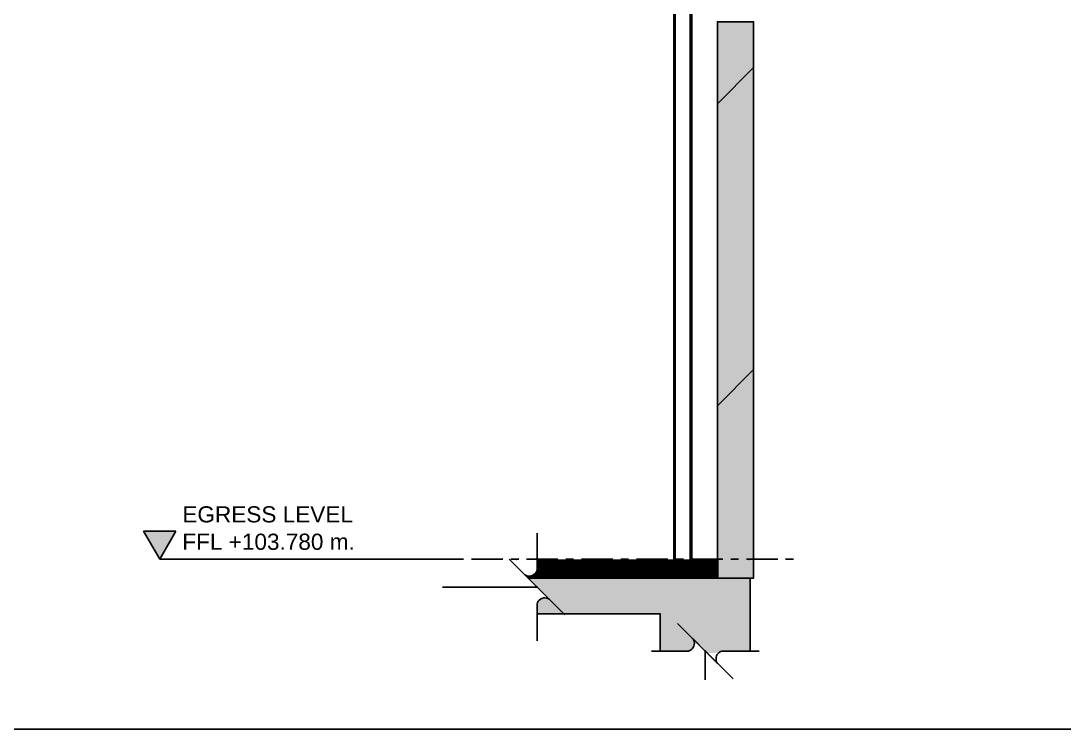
# Model space of a CAD drawing. Header units: millimetres. Extents: x -1379 to 1385823, y -4884429 to 548763.
# Drawn here: x 745863 to 751676, y -2342142 to -2338195 of the extents above; entities that cross this region are included whole.
import ezdxf
from ezdxf.xclip import XClip

# ---------------------------------------------------------------- set-up
doc = ezdxf.new("R2010")
doc.units = ezdxf.units.MM
doc.header["$XCLIPFRAME"] = 0
doc.linetypes.add('CENTER', pattern=[50.8, 31.75, -6.35, 6.35, -6.35])
doc.linetypes.add('TA_GL_000.70000', pattern=[1.925, 0.7, -0.175, 0.175, -0.175, 0.7])
for name, color, linetype in [('000 - 0_SYM_DWG_BREAKER_DEF_SUB', 250, 'Continuous'), ('000 - 0_SYM_DWG_BREAKER_MAIN_COLOR_1', 3, 'Continuous'), ('000 - 0_SYM_DWG_BREAKER_WIPEOUT_', 250, 'Continuous'), ('000 - 0_SYM_DWG_GRIDLINE_MAIN_COLOR_251', 251, 'Continuous'), ('000 - 0_SYM_DWG_LEVEL_MAIN_COLOR_2', 2, 'Continuous'), ('000 - 0_SYM_DWG_LEVEL_TEXT', 3, 'Continuous'), ('000 - CONCRETE_COL_CUT_COLOR_1', 1, 'Continuous'), ('000 - CONCRETE_COL_CUT_COLOR_5', 5, 'Continuous'), ('000 - CONCRETE_COL_HATCH_', 251, 'Continuous'), ('000 - CONCRETE_COL_WIPEOUT_', 250, 'Continuous'), ('000 - CONCRETE_PRECAST_CUT_COLOR_2', 2, 'Continuous'), ('000 - CONCRETE_PRECAST_HATCH_', 251, 'Continuous'), ('000 - CONCRETE_PRECAST_MAIN_COLOR_4', 4, 'Continuous'), ('000 - CONCRETE_PRECAST_WIPEOUT_', 250, 'Continuous'), ('000 - EXISTING_STEEL-STRUCTURE_CUT_COLOR_1', 1, 'Continuous'), ('000 - GRID', 251, 'CENTER'), ('000 - STRUCTURE_STEEL_ACCESORIES_MAIN_COLOR_1', 2, 'Continuous'), ('000 - STRUCTURE_STEEL_FASTERN_MAIN_COLOR_2', 1, 'Continuous'), ('000 - STRUCTURE_STEEL_FRAMING_MAIN_COLOR_1', 3, 'Continuous'), ('000 - STRUCTURE_STEEL_FRAMING_SUB_COLOR_2', 1, 'Continuous')]:
    doc.layers.add(name, color=color, linetype=linetype)
doc.styles.add('Arial_1', font='arial.ttf', dxfattribs={"height": 125})
doc.styles.add('TA', font='', dxfattribs={"height": 4.5})
doc.styles.get('TA').set_extended_font_data('Cordia New')

# ---------------------------------------------------------------- blocks, each defined once
blk = doc.blocks.new('*U3382')
at = {"layer": '000 - CONCRETE_COL_HATCH_'}
h = blk.add_hatch(dxfattribs=at)
h.set_pattern_fill('AR-CONC', color=256, scale=0.04)
h.set_pattern_definition([(50, (25320, -793606.8257), (7.28738676, -0.63756342), [0.762, -8.382]), (355, (25320, -793606.826), (-1.40973686, 7.64227381), [0.6096, -6.70562337]), (100.4514447, (25320.607, -793606.879), (5.877649884, 7.004710076), [0.64760035, -7.123609784]), (46.1842, (25320, -793604.794), (10.84316164, -1.68169312), [1.143, -12.573]), (96.6355576, (25320.904, -793604.934), (9.49616536, 9.89704498), [0.97140093, -10.68542433]), (351.1841512, (25320, -793604.794), (9.49616536, 9.89704498), [0.91439868, -10.05838928]), (21, (25321.016, -793605.3017), (6.06457565, -4.090607927), [0.762, -8.382]), (326, (25321.016, -793605.302), (2.472081134, 7.367518645), [0.6096, -6.7056]), (71.451445, (25321.5214, -793605.6426), (8.53665677, 3.276910755), [0.64760035, -7.123597504]), (37.5, (25320, -793606.8257), (0.12354413, 3.382201555), [0, -6.62432, 0, -6.8072, 0, -6.731]), (7.5, (25320, -793606.8257), (2.6727865, 4.007222993), [0, -3.88112, 0, -6.47192, 0, -2.5654]), (327.5, (25317.7343, -793606.8257), (5.423623807, -0.22914976), [0, -2.54, 0, -7.9248, 0, -10.5156]), (317.5, (25316.7183, -793606.8257), (5.925167255, 1.01705964), [0, -3.302, 0, -5.26288, 0, -7.4676])])
h.paths.add_polyline_path([(0, 0), (0, 5750), (4390, 5750), (4390, 5250), (4690, 5250), (4690, 5750), (6390, 5750), (6390, 5350), (6690, 5350), (6690, 5950), (-500, 5950), (-500, 0)])
at = {"layer": '000 - CONCRETE_COL_CUT_COLOR_1', "color": 0, "lineweight": -2}
blk.add_lwpolyline([(0, 5750), (4390, 5750), (4390, 5250), (4690, 5250), (4690, 5750), (6390, 5750), (6390, 5350), (6690, 5350), (6690, 5950), (-500, 5950)], dxfattribs=at)
blk = doc.blocks.new('*U3388')
at = {"layer": '000 - CONCRETE_COL_HATCH_'}
h = blk.add_hatch(dxfattribs=at)
h.set_pattern_fill('ANSI31', color=256, scale=0.25)
h.set_pattern_definition([(45, (6620, -845106.8257), (-0.5612660076, 0.5612660076), [])])
h.paths.add_polyline_path([(0, 0), (3310, 0), (3310, 100), (0, 100)])
at = {"layer": '000 - CONCRETE_COL_CUT_COLOR_1', "color": 0}
blk.add_lwpolyline([(0, 0), (3310, 0), (3310, 100), (0, 100), (0, 100), (0, 100), (0, 100), (0, 100), (0, 100), (0, 100), (0, 100), (0, 100), (0, 100), (0, 100), (0, 100), (0, 100), (0, 100), (0, 100), (0, 100), (0, 100), (0, 100), (0, 100), (0, 100), (0, 100), (0, 100), (0, 100), (0, 100), (0, 100), (0, 100), (0, 100), (0, 100), (0, 100), (0, 100), (0, 100), (0, 100), (0, 100), (0, 100), (0, 100), (0, 100), (0, 100), (0, 100), (0, 100), (0, 100), (0, 100), (0, 100), (0, 100), (0, 100), (0, 100)], close=True, dxfattribs=at)
blk = doc.blocks.new('*U3389')
at = {"layer": '000 - CONCRETE_COL_HATCH_'}
h = blk.add_hatch(dxfattribs=at)
h.set_pattern_fill('AR-CONC', color=256, scale=0.04)
h.set_pattern_definition([(50, (-34920, -815606.8257), (7.28738676, -0.63756342), [0.762, -8.382]), (355, (-34920, -815606.826), (-1.40973686, 7.64227381), [0.6096, -6.70562337]), (100.4514447, (-34919.393, -815606.879), (5.877649884, 7.004710076), [0.64760035, -7.123609784]), (46.1842, (-34920, -815604.794), (10.84316164, -1.68169312), [1.143, -12.573]), (96.6355576, (-34919.096, -815604.934), (9.49616536, 9.89704498), [0.97140093, -10.68542433]), (351.1841512, (-34920, -815604.794), (9.49616536, 9.89704498), [0.91439868, -10.05838928]), (21, (-34918.984, -815605.3017), (6.06457565, -4.090607927), [0.762, -8.382]), (326, (-34918.984, -815605.302), (2.472081134, 7.367518645), [0.6096, -6.7056]), (71.451445, (-34918.4786, -815605.6426), (8.53665677, 3.276910755), [0.64760035, -7.123597504]), (37.5, (-34920, -815606.8257), (0.12354413, 3.382201555), [0, -6.62432, 0, -6.8072, 0, -6.731]), (7.5, (-34920, -815606.8257), (2.6727865, 4.007222993), [0, -3.88112, 0, -6.47192, 0, -2.5654]), (327.5, (-34922.2657, -815606.8257), (5.423623807, -0.22914976), [0, -2.54, 0, -7.9248, 0, -10.5156]), (317.5, (-34923.2817, -815606.8257), (5.925167255, 1.01705964), [0, -3.302, 0, -5.26288, 0, -7.4676])])
h.paths.add_polyline_path([(0, 0), (0, 5950), (-3630, 5950), (-3630, 5350), (-3330, 5350), (-3330, 5750), (-500, 5750), (-500, 0)])
at = {"layer": '000 - CONCRETE_COL_CUT_COLOR_1', "color": 0, "lineweight": -2}
blk.add_lwpolyline([(0, 0), (0, 5950), (-3630, 5950), (-3630, 5350), (-3330, 5350), (-3330, 5750), (-500, 5750), (-500, 0), (-500, 0), (-500, 0), (-500, 0), (-500, 0), (-500, 0), (-500, 0), (-500, 0), (-500, 0), (-500, 0), (-500, 0), (-500, 0), (-500, 0), (-500, 0), (-500, 0), (-500, 0), (-500, 0), (-500, 0), (-500, 0), (-500, 0), (-500, 0), (-500, 0), (-500, 0), (-500, 0), (-500, 0), (-500, 0), (-500, 0), (-500, 0), (-500, 0), (-500, 0), (-500, 0), (-500, 0), (-500, 0), (-500, 0), (-500, 0), (-500, 0), (-500, 0), (-500, 0), (-500, 0), (-500, 0), (-500, 0)], close=True, dxfattribs=at)
blk = doc.blocks.new('*U3712')
at = {"layer": '000 - CONCRETE_PRECAST_HATCH_'}
h = blk.add_hatch(dxfattribs=at)
h.set_pattern_fill('AR-CONC', color=256, scale=0.04)
h.set_pattern_definition([(50, (403.8855, -707106.8257), (7.28738676, -0.63756342), [0.762, -8.382]), (355, (403.8855, -707106.826), (-1.40973686, 7.64227381), [0.6096, -6.70562337]), (100.4514447, (404.493, -707106.879), (5.877649884, 7.004710076), [0.64760035, -7.123609784]), (46.1842, (403.8855, -707104.794), (10.84316164, -1.68169312), [1.143, -12.573]), (96.6355576, (404.789, -707104.934), (9.49616536, 9.89704498), [0.97140093, -10.68542433]), (351.1841512, (403.886, -707104.794), (9.49616536, 9.89704498), [0.91439868, -10.05838928]), (21, (404.9015, -707105.3017), (6.06457565, -4.09060793), [0.762, -8.382]), (326, (404.9015, -707105.302), (2.47208113, 7.367518645), [0.6096, -6.7056]), (71.451445, (405.407, -707105.6426), (8.53665677, 3.276910755), [0.64760035, -7.123597504]), (37.5, (403.8855, -707106.8257), (0.12354413, 3.382201555), [0, -6.62432, 0, -6.8072, 0, -6.731]), (7.5, (403.8855, -707106.8257), (2.6727865, 4.007222993), [0, -3.88112, 0, -6.47192, 0, -2.5654]), (327.5, (401.6198, -707106.8257), (5.423623807, -0.22914976), [0, -2.54, 0, -7.9248, 0, -10.5156]), (317.5, (400.604, -707106.8257), (5.925167255, 1.01705964), [0, -3.302, 0, -5.26288, 0, -7.4676])])
h.paths.add_polyline_path([(0, 0), (201.9, 0), (201.9, 3100), (0, 3100)])
h = blk.add_hatch(dxfattribs=at)
h.set_pattern_fill('ANSI31', color=256, scale=0.5)
h.set_pattern_definition([(45, (403.9, -707106.8), (-841.899, 841.899), [])])
h.paths.add_polyline_path([(0, 0), (201.9, 0), (201.9, 3100), (0, 3100)])
at = {"layer": '000 - CONCRETE_PRECAST_MAIN_COLOR_4', "lineweight": -2}
blk.add_lwpolyline([(0, 0), (201.9, 0), (201.9, 3100), (0, 3100), (0, 3100), (0, 3100), (0, 3100), (0, 3100), (0, 3100), (0, 3100), (0, 3100), (0, 3100), (0, 3100), (0, 3100), (0, 3100), (0, 3100), (0, 3100), (0, 3100), (0, 3100), (0, 3100), (0, 3100), (0, 3100), (0, 3100), (0, 3100), (0, 3100), (0, 3100), (0, 3100), (0, 3100), (0, 3100), (0, 3100), (0, 3100), (0, 3100), (0, 3100), (0, 3100), (0, 3100), (0, 3100), (0, 3100), (0, 3100), (0, 3100), (0, 3100), (0, 3100), (0, 3100), (0, 3100), (0, 3100), (0, 3100), (0, 3100), (0, 3100), (0, 3100)], close=True, dxfattribs=at)
blk = doc.blocks.new('C-1-IV01-AR-2553-01-B_20260707-194854_SEC_2553')
at = {"layer": '000 - CONCRETE_COL_CUT_COLOR_5'}
blk.add_blockref('*U3382', (685, 97725), dxfattribs=at)
at = {"layer": '000 - EXISTING_STEEL-STRUCTURE_CUT_COLOR_1'}
blk.add_blockref('*U3388', (13155, 103675), dxfattribs=at)
at = {"layer": '000 - CONCRETE_COL_CUT_COLOR_5'}
blk.add_blockref('*U3389', (16645, 97725), dxfattribs=at)
at = {"layer": '000 - CONCRETE_PRECAST_CUT_COLOR_2'}
blk.add_blockref('*U3712', (16463.1, 103675), dxfattribs=at)
blk = doc.blocks.new('*U3402')
blk.add_wipeout([(-50, 40), (50, 40), (50, 5110), (-50, 5110)])
at = {"layer": '000 - STRUCTURE_STEEL_ACCESORIES_MAIN_COLOR_1', "lineweight": 0}
blk.add_line((30, 90), (-30, 90), dxfattribs=at)
at = {"layer": '000 - STRUCTURE_STEEL_FRAMING_SUB_COLOR_2'}
blk.add_lwpolyline([(-42, 5110), (42, 5110), (42, 40), (-42, 40)], close=True, dxfattribs=at)
blk.add_wipeout([(60, 20), (60, 30), (-60, 30), (-60, 20), (-80, 0), (80, 0)])
at = {"layer": '000 - STRUCTURE_STEEL_ACCESORIES_MAIN_COLOR_1', "lineweight": 0}
for p, q in [((-30, 90), (-30, 30)), ((30, 30), (30, 90)), ((30, 35), (-30, 35))]:
    blk.add_line(p, q, dxfattribs=at)
blk.add_lwpolyline([(-15.2, 71.5), (-12.5, 72), (12.5, 72), (15.2, 71.5), (17.4, 69.9), (19, 67.7), (19.5, 65), (19, 62.3), (17.4, 60.1), (15.2, 58.5), (12.5, 58), (-12.5, 58), (-15.2, 58.5), (-17.4, 60.1), (-19, 62.3), (-19.5, 65), (-19, 67.7), (-17.4, 69.9), (-15.2, 71.5)], close=True, dxfattribs=at)
at = {"layer": '000 - STRUCTURE_STEEL_FASTERN_MAIN_COLOR_2'}
blk.add_line((-60, 20), (60, 20), dxfattribs=at)
at = {"layer": '000 - STRUCTURE_STEEL_FASTERN_MAIN_COLOR_2', "lineweight": 0}
blk.add_lwpolyline([(60, 20), (60, 30), (-60, 30), (-60, 20), (-80, 0), (80, 0)], close=True, dxfattribs=at)
at = {"layer": '000 - STRUCTURE_STEEL_FRAMING_MAIN_COLOR_1'}
for points in [[(-50, 5110), (-42, 5110), (-42, 40), (-50, 40)], [(42, 5110), (50, 5110), (50, 40), (42, 40)]]:
    blk.add_lwpolyline(points, close=True, dxfattribs=at)
blk = doc.blocks.new('*U3416')
blk.add_wipeout([(21.09, -12), (0, -12), (0, -3.75), (-0.11, -3.43), (-0.29, -3.15), (-0.51, -2.9), (-0.78, -2.69), (-1.09, -2.54), (-1.41, -2.45), (-1.75, -2.42), (-2.08, -2.46), (-2.4, -2.56), (-2.7, -2.71), (0, 0), (2.69, 2.69), (2.39, 2.54), (2.07, 2.45), (1.73, 2.42), (1.4, 2.46), (1.08, 2.55), (0.78, 2.7), (0.52, 2.9), (0.29, 3.15), (0.12, 3.44), (0, 3.75), (0, 12), (21.09, 12), (21.1, 3.75), (21.21, 3.44), (21.39, 3.15), (21.61, 2.9), (21.87, 2.7), (22.17, 2.55), (22.49, 2.46), (22.82, 2.42), (23.16, 2.45), (23.48, 2.54), (23.78, 2.69), (21.09, 0), (18.39, -2.71), (18.69, -2.56), (19.01, -2.46), (19.34, -2.42), (19.68, -2.45), (20.01, -2.54), (20.31, -2.69), (20.58, -2.9), (20.8, -3.15), (20.98, -3.43), (21.1, -3.75)]).dxf.layer = '000 - 0_SYM_DWG_BREAKER_WIPEOUT_'
at = {"layer": '000 - 0_SYM_DWG_BREAKER_DEF_SUB'}
blk.add_line((0, 0), (21.09, 0), dxfattribs=at)
at = {"layer": '000 - 0_SYM_DWG_BREAKER_MAIN_COLOR_1', "color": 0, "linetype": 'ByBlock', "lineweight": -2}
blk.add_line((-6.18, -6.2), (6.18, 6.2), dxfattribs=at)
blk.add_lwpolyline([(0, -12), (0, -3.75), (-0.11, -3.43), (-0.29, -3.15), (-0.51, -2.9), (-0.78, -2.69), (-1.09, -2.54), (-1.41, -2.45), (-1.75, -2.42), (-2.08, -2.46), (-2.4, -2.56), (-2.7, -2.71), (0, 0), (2.69, 2.69), (2.39, 2.54), (2.07, 2.45), (1.73, 2.42), (1.4, 2.46), (1.08, 2.55), (0.78, 2.7), (0.52, 2.9), (0.29, 3.15), (0.12, 3.44), (0, 3.75), (0, 12)], dxfattribs=at)
at = {"layer": '000 - 0_SYM_DWG_BREAKER_MAIN_COLOR_1', "color": 1, "linetype": 'ByBlock', "lineweight": -2}
blk.add_point((0, 0), dxfattribs=at)
blk = doc.blocks.new('*U1921')
at = {"layer": '000 - 0_SYM_DWG_LEVEL_MAIN_COLOR_2'}
blk.add_hatch(color=256, dxfattribs=at).paths.add_polyline_path([(-67.81, 5.18), (-70.8, 0), (-73.79, 5.18)])
blk.add_point((0, 0))
at = {"layer": '000 - 0_SYM_DWG_GRIDLINE_MAIN_COLOR_251'}
blk.add_lwpolyline([(-70.8, 0), (-23.4, 0), (-18.9, 0), (-14.4, 0)], dxfattribs=at)
at = {"layer": '000 - 0_SYM_DWG_LEVEL_MAIN_COLOR_2', "lineweight": 25}
for p, q in [((-67.81, 5.18), (-73.79, 5.18)), ((-73.79, 5.18), (-70.8, 0)), ((-70.8, 0), (-67.81, 5.18))]:
    blk.add_line(p, q, dxfattribs=at)
at = {"layer": '000 - 0_SYM_DWG_LEVEL_TEXT', "style": 'Arial_1'}
for tag, p in [('LV_NAME_1', (-66.58, 11.92)), ('LV_NAME_2', (-66.59, 6.83)), ('LV_NAME_3', (-66.6, 1.74))]:
    blk.add_attdef(tag, p, '', height=3, dxfattribs=at)
blk = doc.blocks.new('*U3420')
at = {"layer": '000 - 0_SYM_DWG_GRIDLINE_MAIN_COLOR_251', "color": 0, "linetype": 'ByBlock', "ltscale": 5}
blk.add_line((5, 0), (-30.93, 0), dxfattribs=at)
at = {"layer": '000 - 0_SYM_DWG_GRIDLINE_MAIN_COLOR_251', "color": 3}
blk.add_point((-25.93, 0), dxfattribs=at)
at = {"layer": '000 - 0_SYM_DWG_GRIDLINE_MAIN_COLOR_251', "color": 0}
blk.add_point((0, 0), dxfattribs=at)
at = {"style": 'TA', "flags": 1}
blk.add_attdef('LOCATION', (6, -6), '', height=4.5, rotation=270, dxfattribs=at)
blk = doc.blocks.new('C-1-IV01_REV00-1_20260708-020506_SEC_2553-2_DIMS')
at = {"color": 6, "xscale": 30, "yscale": 30, "zscale": 30}
blk.add_blockref('*U1921', (15479.8, 103780), dxfattribs=at).add_auto_attribs({'LV_NAME_2': 'EGRESS LEVEL', 'LV_NAME_3': 'FFL +103.780 m.'})
at = {"layer": '000 - GRID', "linetype": 'TA_GL_000.70000', "xscale": 50, "yscale": 50, "zscale": 50, "rotation": 180}
blk.add_blockref('*U3420', (15343.3, 103780), dxfattribs=at)
blk = doc.blocks.new('*U3421')
blk.add_wipeout([(6.43, -12), (0, -12), (0, -3.75), (-0.11, -3.43), (-0.29, -3.15), (-0.51, -2.9), (-0.78, -2.69), (-1.09, -2.54), (-1.41, -2.45), (-1.75, -2.42), (-2.08, -2.46), (-2.4, -2.56), (-2.7, -2.71), (0, 0), (2.69, 2.69), (2.39, 2.54), (2.07, 2.45), (1.73, 2.42), (1.4, 2.46), (1.08, 2.55), (0.78, 2.7), (0.52, 2.9), (0.29, 3.15), (0.12, 3.44), (0, 3.75), (0, 12), (6.43, 12), (6.43, 3.75), (6.55, 3.44), (6.72, 3.15), (6.94, 2.9), (7.21, 2.7), (7.51, 2.55), (7.83, 2.46), (8.16, 2.42), (8.49, 2.45), (8.81, 2.54), (9.11, 2.69), (6.43, 0), (3.72, -2.71), (4.02, -2.56), (4.34, -2.46), (4.68, -2.42), (5.02, -2.45), (5.34, -2.54), (5.64, -2.69), (5.91, -2.9), (6.14, -3.15), (6.31, -3.43), (6.43, -3.75)]).dxf.layer = '000 - 0_SYM_DWG_BREAKER_WIPEOUT_'
at = {"layer": '000 - 0_SYM_DWG_BREAKER_DEF_SUB'}
blk.add_line((0, 0), (6.43, 0), dxfattribs=at)
at = {"layer": '000 - 0_SYM_DWG_BREAKER_MAIN_COLOR_1', "color": 0, "linetype": 'ByBlock', "lineweight": -2}
blk.add_line((-6.18, -6.2), (6.18, 6.2), dxfattribs=at)
blk.add_lwpolyline([(0, -12), (0, -3.75), (-0.11, -3.43), (-0.29, -3.15), (-0.51, -2.9), (-0.78, -2.69), (-1.09, -2.54), (-1.41, -2.45), (-1.75, -2.42), (-2.08, -2.46), (-2.4, -2.56), (-2.7, -2.71), (0, 0), (2.69, 2.69), (2.39, 2.54), (2.07, 2.45), (1.73, 2.42), (1.4, 2.46), (1.08, 2.55), (0.78, 2.7), (0.52, 2.9), (0.29, 3.15), (0.12, 3.44), (0, 3.75), (0, 12)], dxfattribs=at)
at = {"layer": '000 - 0_SYM_DWG_BREAKER_MAIN_COLOR_1', "color": 1, "linetype": 'ByBlock', "lineweight": -2}
blk.add_point((0, 0), dxfattribs=at)

msp = doc.modelspace()

# ---------------------------------------------------------------- linework, layer by layer
msp.add_lwpolyline([(740050.7, -2342142.5), (763300.7, -2342142.5), (763300.7, -2330142.5), (740050.7, -2330142.5)], close=True)

# ---------------------------------------------------------------- next in the draw order: block references
ref = msp.add_blockref('C-1-IV01-AR-2553-01-B_20260707-194854_SEC_2553', (742793, -2444975.4))
XClip(ref).set_block_clipping_path([(-3810.000000812, 103256.545678352), (1427.1954528854, 114686.4211898381)])
at = {"xscale": -1}
msp.add_blockref('*U3402', (749550.9, -2341300.4), dxfattribs=at)

# ---------------------------------------------------------------- next in the draw order: block references
ref = msp.add_blockref('C-1-IV01-AR-2553-01-B_20260707-194854_SEC_2553', (733280.9, -2444975.4))
XClip(ref).set_block_clipping_path([(15112.6083716617, 103256.545678352), (17063.9807804838, 114562.0509586879)])

# ---------------------------------------------------------------- next in the draw order: block references
at = {"color": 3, "xscale": -25, "yscale": 25, "zscale": 25}
msp.add_blockref('*U3416', (748738.9, -2341350.4), dxfattribs=at)
at = {"color": 3, "xscale": 25, "yscale": 25, "zscale": 25, "rotation": 270}
msp.add_blockref('*U3421', (749675.9, -2341707.6), dxfattribs=at)

# ---------------------------------------------------------------- next in the draw order: block references
msp.add_blockref('C-1-IV01_REV00-1_20260708-020506_SEC_2553-2_DIMS', (733280.9, -2444975.4))

doc.saveas('drawing.dxf')
